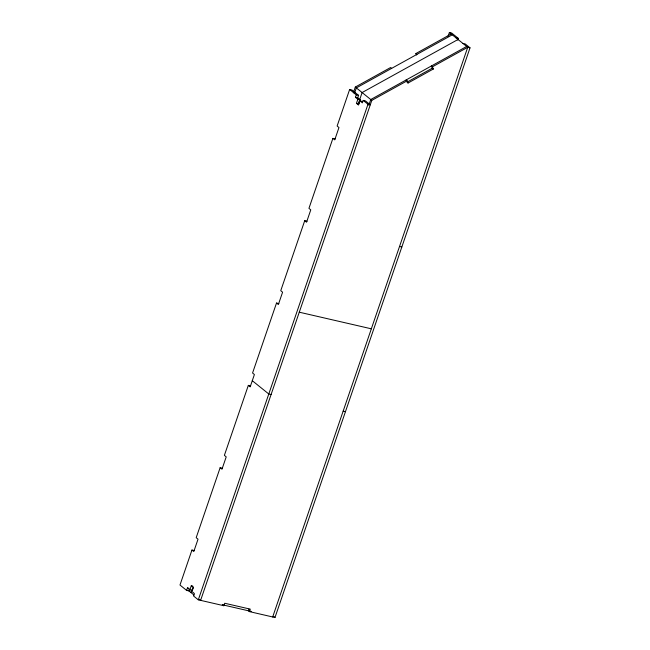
<?xml version="1.0" encoding="UTF-8"?>
<svg xmlns="http://www.w3.org/2000/svg" width="650" height="650" viewBox="0 0 650 650"><rect width="100%" height="100%" fill="white"/><g stroke="black" fill="none" stroke-linecap="round" stroke-linejoin="round"><path stroke-width="0.97" d="M194.252 550.574L191.953 550.046L179.977 585.033L186.607 590.387L188.906 590.915L189.475 589.266M222.446 468.244L220.139 467.716L196.186 537.696L198.031 539.183L193.798 551.533L191.953 550.046M250.632 385.913L248.332 385.377L224.372 455.366L226.216 456.852L221.991 469.202L220.139 467.716M278.817 303.574L276.518 303.046L252.557 373.027L254.402 374.522L250.177 386.872L248.332 385.377M307.011 221.244L304.712 220.716L280.751 290.696L282.596 292.183L278.363 304.533L276.518 303.046M335.197 138.913L332.898 138.385L308.937 208.366L310.781 209.852L306.556 222.203L304.712 220.716M349.643 89.464L356.281 94.819L355.436 97.289L357.858 99.239L356.444 103.358L358.743 103.886L360.157 99.767L357.736 97.817L358.581 95.347L351.942 89.993L349.643 89.464L337.123 126.035L338.967 127.522L334.742 139.872L332.898 138.385M353.332 92.812L355.306 87.059L390.626 67.519L391.666 68.356M354.372 93.649L356.346 87.904L452.27 34.824M186.607 590.387L187.452 587.917L188.987 588.266M193.302 587.104L192.173 590.403L189.873 589.867L191.287 585.756L192.814 586.105M190.929 592.54L191.904 589.68M358.183 104.041L362.115 92.552L458.039 39.479M362.229 101.449L359.929 100.913L358.524 105.032L356.444 103.358M363.204 100.401L367.989 104.26L370.289 104.788L365.503 100.929L363.204 100.401L362.359 102.871L359.929 100.913M462.938 43.436L465.238 43.964L470.023 47.824L274.983 617.5L249.429 611.609L250.274 609.139L224.721 603.249L223.868 605.719L198.315 599.828L367.989 104.26M368.794 105.284L370.76 99.531L466.684 46.459M433.314 69.03L432.274 68.193L431.364 65.999L432.404 66.836L433.314 69.03L408.037 83.013L407.127 80.828L371.8 100.368L200.614 600.356L199.574 599.519M248.95 609.123L248.389 610.773L249.429 611.609M448.102 36.246L449.386 32.5L451.685 33.028L458.315 38.383L457.754 40.024M272.683 616.972L467.724 47.296L449.386 32.5M416.512 54.99L415.902 53.536L451.23 33.987M432.404 66.836L467.724 47.296L470.023 47.824M432.274 68.193L406.998 82.176L408.037 83.013M456.016 37.854L458.315 38.383M356.281 94.819L358.581 95.347M355.436 97.289L357.736 97.817M357.858 99.239L360.157 99.767M399.531 246.48L401.83 247.008M299.276 312.195L371.345 328.811M271.091 394.534L268.791 393.998L252.289 380.697M343.151 411.141L345.451 411.669M222.284 604.752L251.298 611.439M415.902 53.536L416.942 54.373M406.088 79.991L407.127 80.828M355.306 87.059L371.8 100.368M273.618 616.395L274.983 617.5M222.836 604.882L223.868 605.719M191.287 585.756L193.359 587.429L191.953 591.541L194.374 593.499L193.529 595.969L198.315 599.828M187.452 587.917L189.873 589.867M188.76 590.801L194.074 595.083"/></g></svg>
